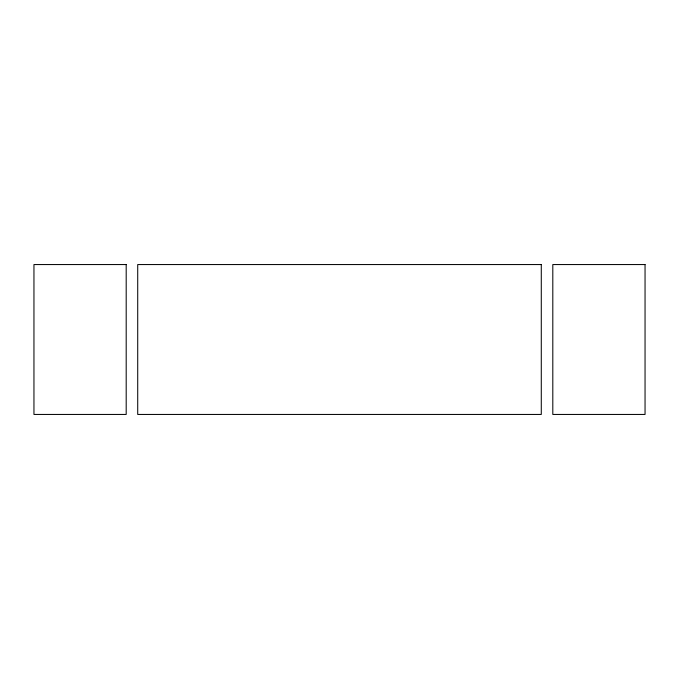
<?xml version="1.0" encoding="UTF-8"?>
<svg xmlns="http://www.w3.org/2000/svg" width="679" height="679" viewBox="0 0 679 679"><rect width="100%" height="100%" fill="white"/><g stroke="black" fill="none" stroke-linecap="round" stroke-linejoin="round"><path stroke-width="1.02" d="M126.192 264.555L33.95 264.555L33.95 414.445L126.192 414.445L126.192 264.555M541.282 264.555L137.718 264.555L137.718 414.445L541.282 414.445L541.282 264.555M645.05 264.555L552.808 264.555L552.808 414.445L645.05 414.445L645.05 264.555"/></g></svg>
